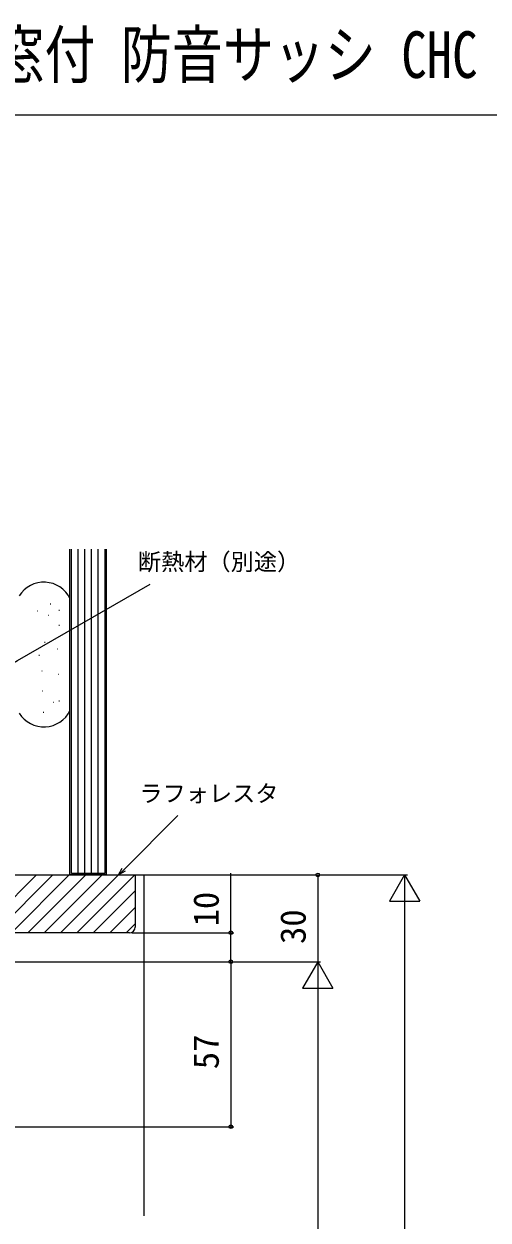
# Model space of a CAD drawing. Units: millimetres, scale not verified. Extents: x -525 to 525, y -783 to 779.
# Drawn here: x -215.4 to -55.2, y 365.5 to 778.8 of the extents above; entities that cross this region are included whole.
import ezdxf
from ezdxf.enums import TextEntityAlignment as Align

# ---------------------------------------------------------------- set-up
doc = ezdxf.new("R2010")
doc.units = ezdxf.units.MM
doc.header["$LTSCALE"] = 4
for name, color, linetype in [('0-1_USER1', 3, 'Continuous'), ('0-6_YKK_D', 6, 'Continuous'), ('0-7_YKK_ZWAK', 7, 'Continuous'), ('0-8_YSS_K', 3, 'Continuous'), ('0-9_YSS_KE', 3, 'Continuous')]:
    doc.layers.add(name, color=color, linetype=linetype)
doc.styles.add('ＭＳ ゴシック', font='')
doc.styles.get('ＭＳ ゴシック').set_extended_font_data('MS Gothic')

msp = doc.modelspace()

# ---------------------------------------------------------------- linework, layer by layer
at = {"layer": '0-6_YKK_D'}
for p, q in [((-266.5, 484.8), (-83, 484.8)), ((-266.5, 484.8), (-113, 484.8)), ((-114, 484.8), (-114, 454.8)), ((-84, 484.8), (-89.25, 475.707)), ((-84, 484.8), (-78.75, 475.707)), ((-84, 484.8), (-84, 466.613)), ((-89.25, 475.707), (-78.75, 475.707)), ((-84, 474.3), (-84, 90.3)), ((-178.021, 464.8), (-143, 464.8)), ((-266.3, 454.8), (-113, 454.8)), ((-266.3, 454.8), (-143, 454.8)), ((-266.3, 454.8), (-113, 454.8)), ((-266.3, 454.8), (-143, 454.8)), ((-144, 454.8), (-144, 397.8)), ((-114, 454.8), (-119.25, 445.707)), ((-114, 454.8), (-108.75, 445.707)), ((-114, 454.8), (-114, 436.613)), ((-119.25, 445.707), (-108.75, 445.707)), ((-114, 444.3), (-114, 145.3)), ((-259.4, 397.8), (-143, 397.8))]:
    msp.add_line(p, q, dxfattribs=at)
for points in [[(-219.807, 557.608), (-217.599, 558.883), (-171.843, 585.3)], [(-182.77, 484.8), (-180.966, 486.603), (-162.269, 505.3)], [(-180.483, 486.12), (-182.77, 484.8), (-181.45, 487.086)], [(-144, 454.8), (-144, 464.8), (-144, 485.35)]]:
    msp.add_lwpolyline(points, dxfattribs=at)
for centre in [(-114, 484.8), (-144, 464.8), (-144, 454.8), (-144, 454.8), (-144, 397.8)]:
    msp.add_circle(centre, 0.637, dxfattribs=at)
at = {"layer": '0-7_YKK_ZWAK'}
msp.add_line((525, 747.3), (-525, 747.3), dxfattribs=at)
at = {"layer": '0-8_YSS_K'}
for p, q in [((-196.7, 485.3), (-196.701, 597.3)), ((-194.4, 485.3), (-194.401, 597.3)), ((-192.1, 485.3), (-192.101, 597.3)), ((-189.8, 485.3), (-189.801, 597.3)), ((-210.755, 576.005), (-210.555, 576.005)), ((-207.064, 574.529), (-206.864, 574.529)), ((-206.326, 578.466), (-206.126, 578.466)), ((-203.373, 576.251), (-203.173, 576.251)), ((-203.373, 571.084), (-203.173, 571.084)), ((-208.294, 565.178), (-208.094, 565.178)), ((-203.865, 562.964), (-203.665, 562.964)), ((-210.263, 560.749), (-210.063, 560.749)), ((-209.278, 555.336), (-209.078, 555.336)), ((-203.619, 554.106), (-203.419, 554.106)), ((-209.032, 548.446), (-208.832, 548.446)), ((-205.341, 544.509), (-205.141, 544.509)), ((-203.373, 545.001), (-203.173, 545.001)), ((-208.786, 541.064), (-208.586, 541.064)), ((-231.054, 464.8), (-211.054, 484.8)), ((-225.397, 464.8), (-205.397, 484.8)), ((-219.74, 464.8), (-199.74, 484.8)), ((-214.083, 464.8), (-194.083, 484.8)), ((-208.426, 464.8), (-188.426, 484.8)), ((-202.77, 464.8), (-182.77, 484.8)), ((-197.113, 464.8), (-177.113, 484.8)), ((-191.456, 464.8), (-177, 479.256)), ((-185.799, 464.8), (-177, 473.599)), ((-180.142, 464.8), (-177, 467.942))]:
    msp.add_line(p, q, dxfattribs=at)
for points in [[(-187.001, 597.3), (-187, 484.8), (-199.5, 484.8), (-199.501, 597.3)], [(-187.501, 597.3), (-187.5, 485.3), (-199, 485.3), (-199.001, 597.3)], [(-177, 484.8), (-174, 484.8), (-174, 367.05)]]:
    msp.add_lwpolyline(points, dxfattribs=at)
at = {"layer": '0-9_YSS_KE'}
for p, q in [((-199, 542.825), (-199, 579.07)), ((-179, 464.8), (-247, 464.8))]:
    msp.add_line(p, q, dxfattribs=at)
msp.add_lwpolyline([(-261, 484.8), (-177, 484.8), (-177, 466.8)], dxfattribs=at)
for centre, radius, start, end in [((-208.5, 575.948), 10, 25.84407, 148.21167), ((-208.5, 545.948), 10, 211.78833, 334.15817), ((-179, 466.8), 2, 270.00002, 0)]:
    msp.add_arc(centre, radius, start, end, dxfattribs=at)

# ---------------------------------------------------------------- texts
at = {"layer": '0-1_USER1', "style": 'ＭＳ ゴシック', "width": 0.8}
msp.add_text('引違い窓 Cタイプ 袖FIX窓付・換気小窓付 防音サッシ CHC シリーズ', height=16.13, dxfattribs=at).set_placement((-525, 755.3), align=Align.BOTTOM_LEFT)
at = {"layer": '0-6_YKK_D', "style": 'ＭＳ ゴシック'}
for s, p in [('断熱材（別途）', (-176.045, 588.3)), ('ラフォレスタ', (-175.545, 508.255))]:
    msp.add_text(s, height=5.865, dxfattribs=at).set_placement(p, align=Align.BOTTOM_LEFT)
for s, p in [('10', (-145.5, 467.009)), ('30', (-115.5, 460.936)), ('57', (-145.5, 417.675))]:
    msp.add_text(s, height=8.798, rotation=90, dxfattribs=at).set_placement(p, align=Align.BOTTOM_LEFT)

doc.saveas('drawing.dxf')
